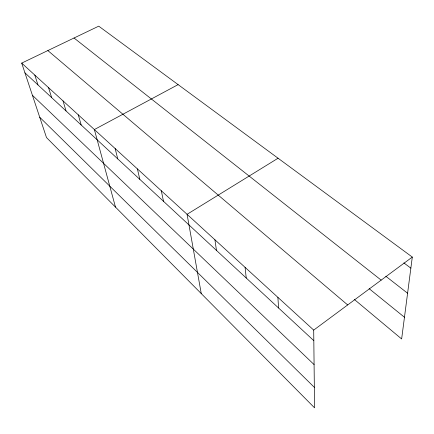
<?xml version="1.0" encoding="UTF-8"?>
<svg xmlns="http://www.w3.org/2000/svg" width="434" height="434" viewBox="0 0 434 434"><rect width="100%" height="100%" fill="white"/><g stroke="black" fill="none" stroke-linecap="round" stroke-linejoin="round"><path stroke-width="0.65" d="M21.7 63.104L313.706 330.1L314.563 407.841L46.487 137.54L21.7 63.104L98.735 26.159L412.3 257.074L401.64 338.965L354.209 299.341M313.706 330.1L412.3 257.074M278.069 158.226L187.07 214.315L201.262 293.596M178.119 84.619L94.373 129.554L115.487 207.116M403.875 262.912L410.857 268.147M385.777 276.219L407.591 293.232M74.03 38.002L381.171 280.131M369.128 288.664L404.466 317.254M47.849 50.561L347.683 304.939M24.944 72.847L313.825 340.685M32.42 95.29L314.086 364.582M39.733 117.261L314.341 387.345M34.791 75.071L37.97 84.923M48.548 87.652L51.651 97.607M63.022 100.889L66.039 110.947M78.277 114.836L81.191 124.992M115.14 148.542L117.76 158.904M137.394 168.891L139.819 179.351M161.307 190.754L163.493 201.3M214.911 239.763L216.474 250.423M245.08 267.355L246.241 278.026M277.89 297.355L278.579 308.004"/></g></svg>
